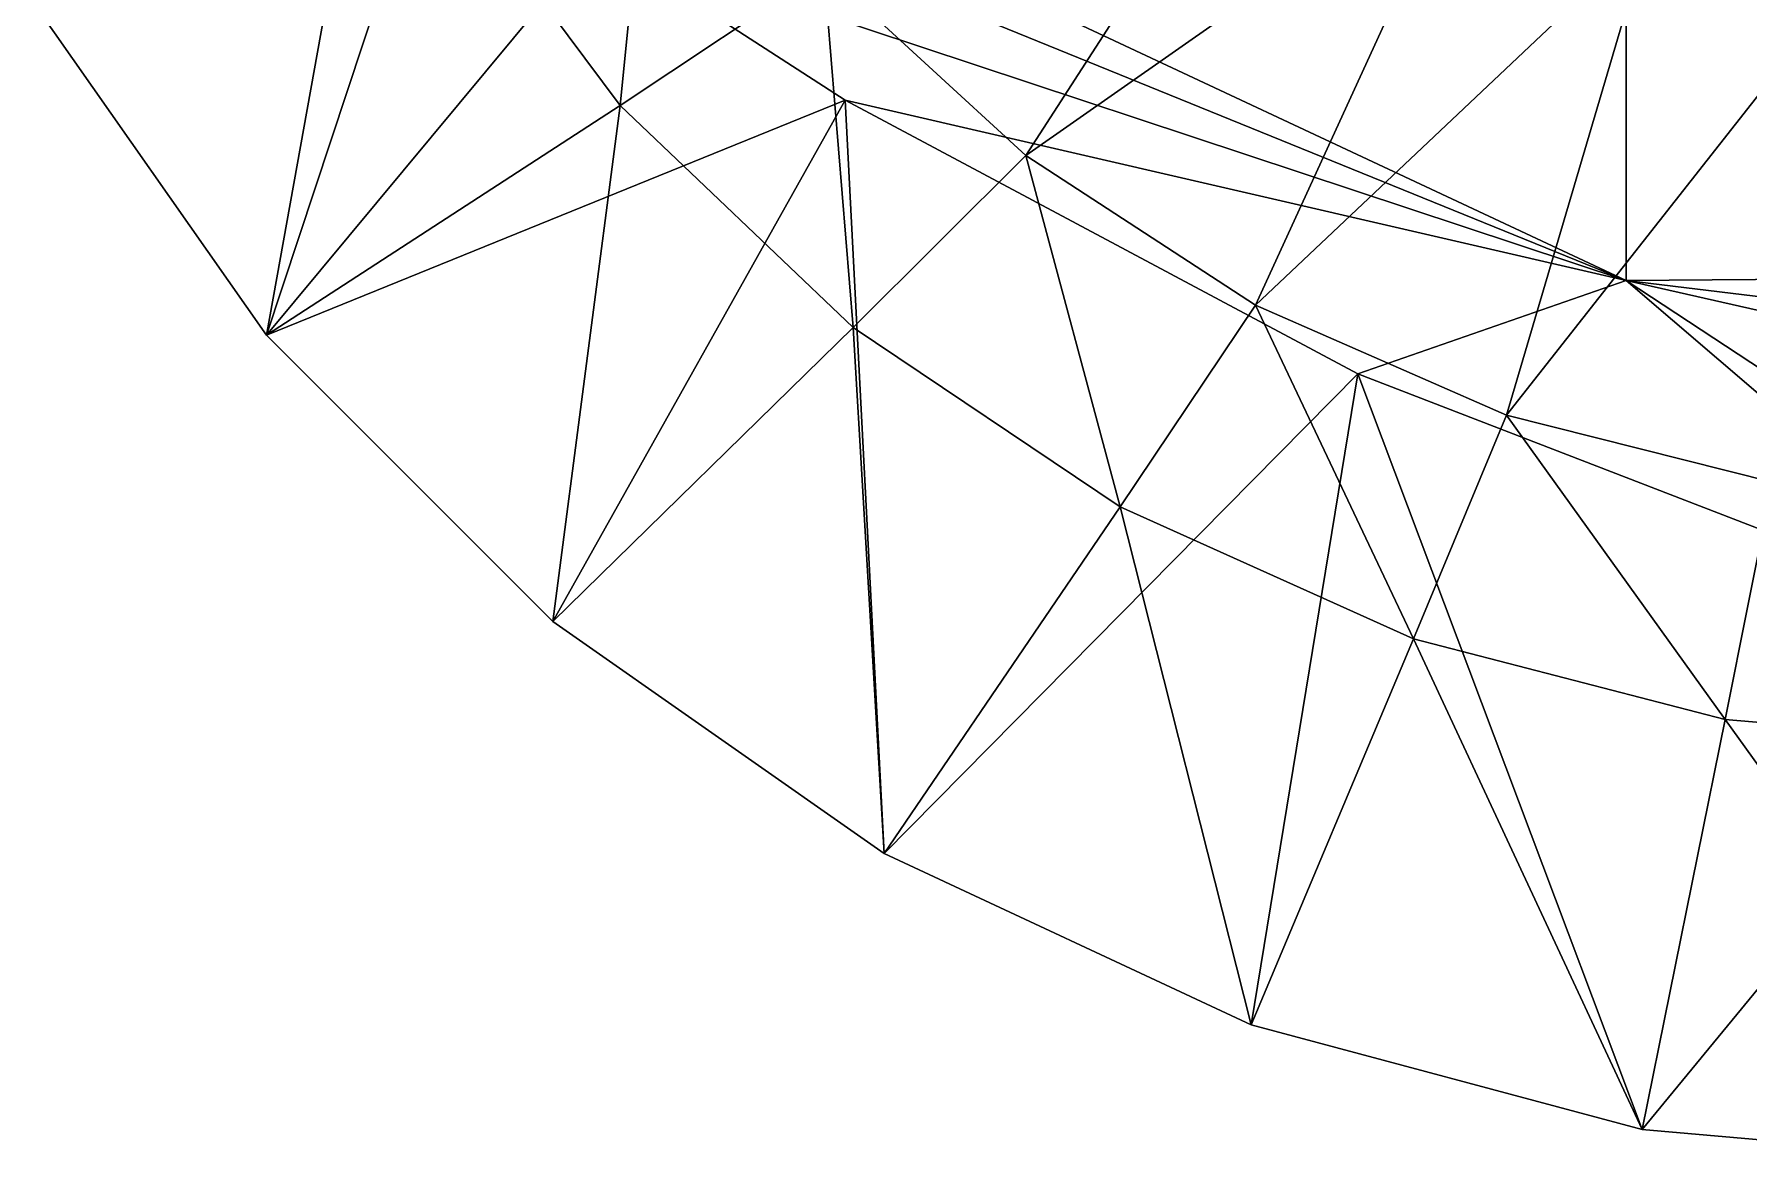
# Model space of a CAD drawing. Header units: inches. Extents: x 0 to 46333, y 12439 to 30520.
# Drawn here: x 17293.36 to 17321.48, y 18340.9 to 18359.44 of the extents above; entities that cross this region are included whole.
import ezdxf

# ---------------------------------------------------------------- set-up
doc = ezdxf.new("R2010")
doc.units = ezdxf.units.IN
doc.header["$MEASUREMENT"] = 0
doc.layers.add('DLX_FL1_LUM', color=7, linetype='Continuous', true_color=0xffd400)

msp = doc.modelspace()

# ---------------------------------------------------------------- linework, layer by layer
at = {"layer": 'DLX_FL1_LUM'}
for points in [[(17295.752, 18366.521, 0), (17319.464, 18355.407, 0)], [(17319.464, 18355.407, 0), (17295.752, 18366.521, 0)], [(17314.104, 18364.4, 0), (17309.618, 18357.457, 0)], [(17309.618, 18357.457, 0), (17314.104, 18364.4, 0)], [(17303.541, 18364.044, 0), (17302.967, 18358.276, 0)], [(17302.967, 18358.276, 0), (17303.541, 18364.044, 0)], [(17298.84, 18363.795, 0), (17297.167, 18354.506, 0)], [(17297.167, 18354.506, 0), (17298.84, 18363.795, 0)], [(17319.464, 18355.407, 0), (17298.84, 18363.795, 0)], [(17298.84, 18363.795, 0), (17319.464, 18355.407, 0)], [(17299.815, 18362.507, 0), (17297.167, 18354.506, 0)], [(17297.167, 18354.506, 0), (17299.815, 18362.507, 0)], [(17299.815, 18362.507, 0), (17302.967, 18358.276, 0)], [(17302.967, 18358.276, 0), (17299.815, 18362.507, 0)], [(17316.822, 18362.496, 0), (17309.618, 18357.457, 0)], [(17309.618, 18357.457, 0), (17316.822, 18362.496, 0)], [(17316.822, 18362.496, 0), (17313.385, 18355, 0)], [(17313.385, 18355, 0), (17316.822, 18362.496, 0)], [(17319.464, 18361.946, 0), (17319.464, 18355.407, 0)], [(17319.464, 18355.407, 0), (17319.464, 18361.946, 0)], [(17319.831, 18361.093, 0), (17313.385, 18355, 0)], [(17313.385, 18355, 0), (17319.831, 18361.093, 0)], [(17319.831, 18361.093, 0), (17317.503, 18353.197, 0)], [(17317.503, 18353.197, 0), (17319.831, 18361.093, 0)], [(17302.57, 18361.009, 0), (17297.167, 18354.506, 0)], [(17297.167, 18354.506, 0), (17302.57, 18361.009, 0)], [(17302.57, 18361.009, 0), (17306.659, 18358.364, 0)], [(17306.659, 18358.364, 0), (17302.57, 18361.009, 0)], [(17302.57, 18361.009, 0), (17319.464, 18355.407, 0)], [(17319.464, 18355.407, 0), (17302.57, 18361.009, 0)], [(17302.967, 18358.276, 0), (17306.307, 18360.499, 0)], [(17306.307, 18360.499, 0), (17302.967, 18358.276, 0)], [(17309.618, 18357.457, 0), (17306.307, 18360.499, 0)], [(17306.307, 18360.499, 0), (17306.789, 18354.636, 0)], [(17306.789, 18354.636, 0), (17306.307, 18360.499, 0)], [(17306.307, 18360.499, 0), (17309.618, 18357.457, 0)], [(17323.037, 18360.234, 0), (17317.503, 18353.197, 0)], [(17317.503, 18353.197, 0), (17323.037, 18360.234, 0)], [(17293.359, 18359.944, 0), (17297.167, 18354.506, 0)], [(17297.167, 18354.506, 0), (17293.359, 18359.944, 0)], [(17297.167, 18354.506, 0), (17306.659, 18358.364, 0)], [(17306.659, 18358.364, 0), (17297.167, 18354.506, 0)], [(17302.967, 18358.276, 0), (17297.167, 18354.506, 0)], [(17297.167, 18354.506, 0), (17302.967, 18358.276, 0)], [(17301.862, 18349.811, 0), (17306.659, 18358.364, 0)], [(17306.659, 18358.364, 0), (17301.862, 18349.811, 0)], [(17302.967, 18358.276, 0), (17301.862, 18349.811, 0)], [(17301.862, 18349.811, 0), (17302.967, 18358.276, 0)], [(17302.967, 18358.276, 0), (17306.789, 18354.636, 0)], [(17306.789, 18354.636, 0), (17302.967, 18358.276, 0)], [(17306.659, 18358.364, 0), (17307.299, 18346.003, 0)], [(17307.299, 18346.003, 0), (17306.659, 18358.364, 0)], [(17306.659, 18358.364, 0), (17315.067, 18353.876, 0)], [(17315.067, 18353.876, 0), (17306.659, 18358.364, 0)], [(17306.659, 18358.364, 0), (17319.464, 18355.407, 0)], [(17319.464, 18355.407, 0), (17306.659, 18358.364, 0)], [(17306.789, 18354.636, 0), (17309.618, 18357.457, 0)], [(17309.618, 18357.457, 0), (17306.789, 18354.636, 0)], [(17313.385, 18355, 0), (17309.618, 18357.457, 0)], [(17309.618, 18357.457, 0), (17311.167, 18351.692, 0)], [(17311.167, 18351.692, 0), (17309.618, 18357.457, 0)], [(17309.618, 18357.457, 0), (17313.385, 18355, 0)], [(17319.464, 18355.407, 0), (17354.085, 18355.674, 0)], [(17354.085, 18355.674, 0), (17319.464, 18355.407, 0)], [(17315.067, 18353.876, 0), (17319.464, 18355.407, 0)], [(17319.464, 18355.407, 0), (17315.067, 18353.876, 0)], [(17319.464, 18355.407, 0), (17354.085, 18351.198, 0)], [(17354.085, 18347.561, 0), (17319.464, 18355.407, 0)], [(17319.464, 18355.407, 0), (17354.085, 18347.561, 0)], [(17330.105, 18348.408, 0), (17319.464, 18355.407, 0)], [(17319.464, 18355.407, 0), (17330.105, 18348.408, 0)], [(17326.345, 18349.514, 0), (17319.464, 18355.407, 0)], [(17319.464, 18355.407, 0), (17326.345, 18349.514, 0)], [(17354.085, 18351.198, 0), (17319.464, 18355.407, 0)], [(17311.167, 18351.692, 0), (17313.385, 18355, 0)], [(17313.385, 18355, 0), (17311.167, 18351.692, 0)], [(17317.503, 18353.197, 0), (17313.385, 18355, 0)], [(17313.385, 18355, 0), (17315.979, 18349.527, 0)], [(17315.979, 18349.527, 0), (17313.385, 18355, 0)], [(17313.385, 18355, 0), (17317.503, 18353.197, 0)], [(17306.789, 18354.636, 0), (17301.862, 18349.811, 0)], [(17301.862, 18349.811, 0), (17306.789, 18354.636, 0)], [(17306.789, 18354.636, 0), (17311.167, 18351.692, 0)], [(17306.789, 18354.636, 0), (17307.299, 18346.003, 0)], [(17311.167, 18351.692, 0), (17306.789, 18354.636, 0)], [(17307.299, 18346.003, 0), (17306.789, 18354.636, 0)], [(17297.167, 18354.506, 0), (17301.862, 18349.811, 0)], [(17301.862, 18349.811, 0), (17297.167, 18354.506, 0)], [(17307.299, 18346.003, 0), (17315.067, 18353.876, 0)], [(17315.067, 18353.876, 0), (17307.299, 18346.003, 0)], [(17315.067, 18353.876, 0), (17313.318, 18343.197, 0)], [(17313.318, 18343.197, 0), (17315.067, 18353.876, 0)], [(17315.067, 18353.876, 0), (17319.73, 18341.478, 0)], [(17315.067, 18353.876, 0), (17326.345, 18349.514, 0)], [(17319.73, 18341.478, 0), (17315.067, 18353.876, 0)], [(17326.345, 18349.514, 0), (17315.067, 18353.876, 0)], [(17315.979, 18349.527, 0), (17317.503, 18353.197, 0)], [(17317.503, 18353.197, 0), (17315.979, 18349.527, 0)], [(17321.864, 18352.094, 0), (17317.503, 18353.197, 0)], [(17317.503, 18353.197, 0), (17321.087, 18348.202, 0)], [(17321.087, 18348.202, 0), (17317.503, 18353.197, 0)], [(17317.503, 18353.197, 0), (17321.864, 18352.094, 0)], [(17321.087, 18348.202, 0), (17321.864, 18352.094, 0)], [(17321.864, 18352.094, 0), (17321.087, 18348.202, 0)], [(17311.167, 18351.692, 0), (17307.299, 18346.003, 0)], [(17307.299, 18346.003, 0), (17311.167, 18351.692, 0)], [(17311.167, 18351.692, 0), (17315.979, 18349.527, 0)], [(17311.167, 18351.692, 0), (17313.318, 18343.197, 0)], [(17315.979, 18349.527, 0), (17311.167, 18351.692, 0)], [(17313.318, 18343.197, 0), (17311.167, 18351.692, 0)], [(17301.862, 18349.811, 0), (17307.299, 18346.003, 0)], [(17307.299, 18346.003, 0), (17301.862, 18349.811, 0)], [(17315.979, 18349.527, 0), (17313.318, 18343.197, 0)], [(17313.318, 18343.197, 0), (17315.979, 18349.527, 0)], [(17315.979, 18349.527, 0), (17321.087, 18348.202, 0)], [(17315.979, 18349.527, 0), (17319.73, 18341.478, 0)], [(17321.087, 18348.202, 0), (17315.979, 18349.527, 0)], [(17319.73, 18341.478, 0), (17315.979, 18349.527, 0)], [(17319.73, 18341.478, 0), (17326.345, 18349.514, 0)], [(17326.345, 18349.514, 0), (17319.73, 18341.478, 0)], [(17321.087, 18348.202, 0), (17319.73, 18341.478, 0)], [(17319.73, 18341.478, 0), (17321.087, 18348.202, 0)], [(17321.087, 18348.202, 0), (17326.345, 18347.757, 0)], [(17321.087, 18348.202, 0), (17326.345, 18340.9, 0)], [(17326.345, 18347.757, 0), (17321.087, 18348.202, 0)], [(17326.345, 18340.9, 0), (17321.087, 18348.202, 0)], [(17307.299, 18346.003, 0), (17313.318, 18343.197, 0)], [(17313.318, 18343.197, 0), (17307.299, 18346.003, 0)], [(17313.318, 18343.197, 0), (17319.73, 18341.478, 0)], [(17319.73, 18341.478, 0), (17313.318, 18343.197, 0)], [(17319.73, 18341.478, 0), (17326.345, 18340.9, 0)], [(17326.345, 18340.9, 0), (17319.73, 18341.478, 0)]]:
    msp.add_polyline3d(points, dxfattribs=at)

doc.saveas('drawing.dxf')
